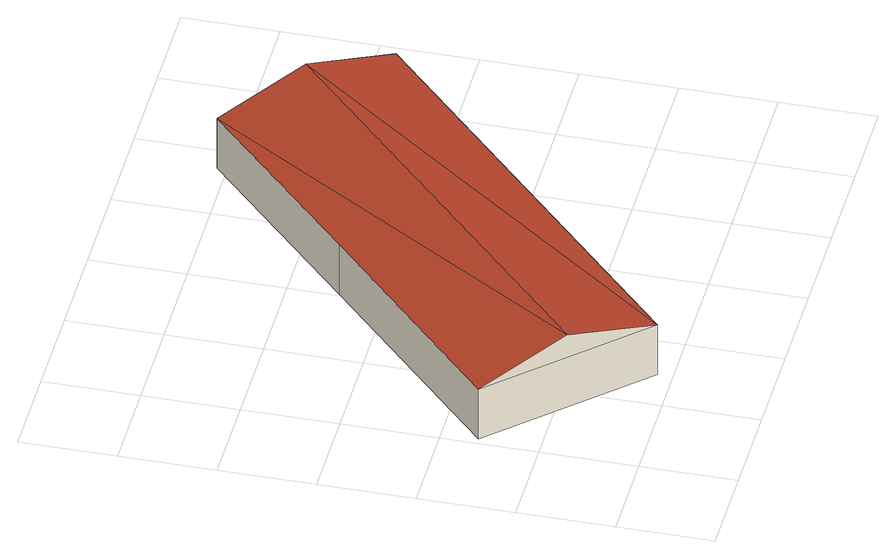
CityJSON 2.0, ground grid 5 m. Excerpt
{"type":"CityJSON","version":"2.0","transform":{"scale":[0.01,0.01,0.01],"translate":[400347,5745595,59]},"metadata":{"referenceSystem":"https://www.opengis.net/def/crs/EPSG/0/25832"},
"CityObjects":{
"building1":{"type":"Building","attributes":{"Gemeindeschluessel":"05558044","Geometrietyp2DReferenz":"3000","function":"31001_2700","roofType":"5000","measuredHeight":4.45},"geometry":[{"type":"Solid","lod":"2","boundaries":[[[[0,1,2,3]],[[4,5,1,0]],[[6,7,5,4]],[[8,9,7,6]],[[3,2,9,8]],[[10,8,11]],[[6,4,11,8]],[[0,3,10]],[[0,10,11]],[[10,3,8]],[[11,4,0]],[[1,5,7,9,2]]]],"semantics":{"surfaces":[{"type":"WallSurface"},{"type":"RoofSurface"},{"type":"GroundSurface"}],"values":[[0,0,0,0,0,1,1,1,1,0,0,2]]}}]}
},
"vertices":[
[740,81,372],[740,81,66],[2571,1820,66],[2571,1820,372],[38,814,372],[38,814,66],[1012,1741,372],[1012,1741,66],[1867,2554,372],[1867,2554,66],[2216,2189,511],[387,450,511]
]}
